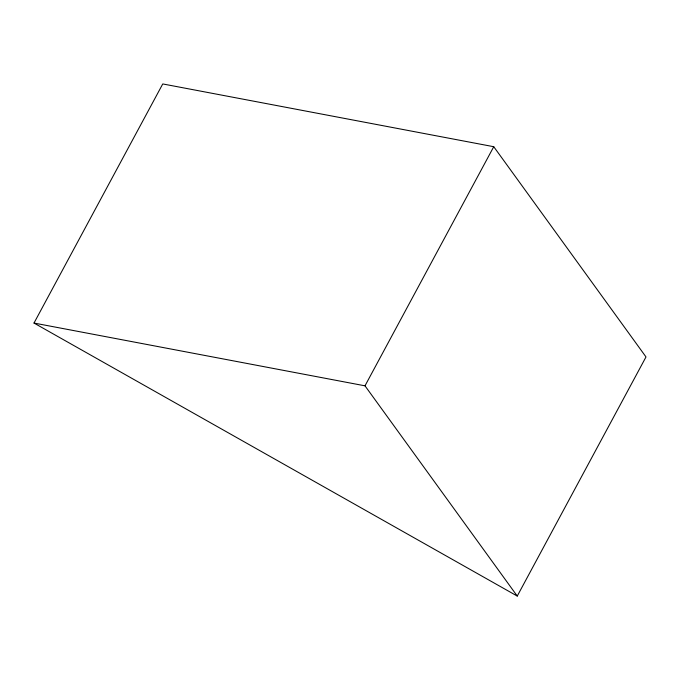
<?xml version="1.0" encoding="UTF-8"?>
<svg xmlns="http://www.w3.org/2000/svg" width="680" height="680" viewBox="0 0 680 680"><rect width="100%" height="100%" fill="white"/><g stroke="black" fill="none" stroke-linecap="round" stroke-linejoin="round"><path stroke-width="1.02" d="M34 323.051L162.749 83.938L493.748 146.71L646 356.949L517.25 596.062L34 323.051L364.999 385.824L517.25 596.062M364.999 385.824L493.748 146.71"/></g></svg>
